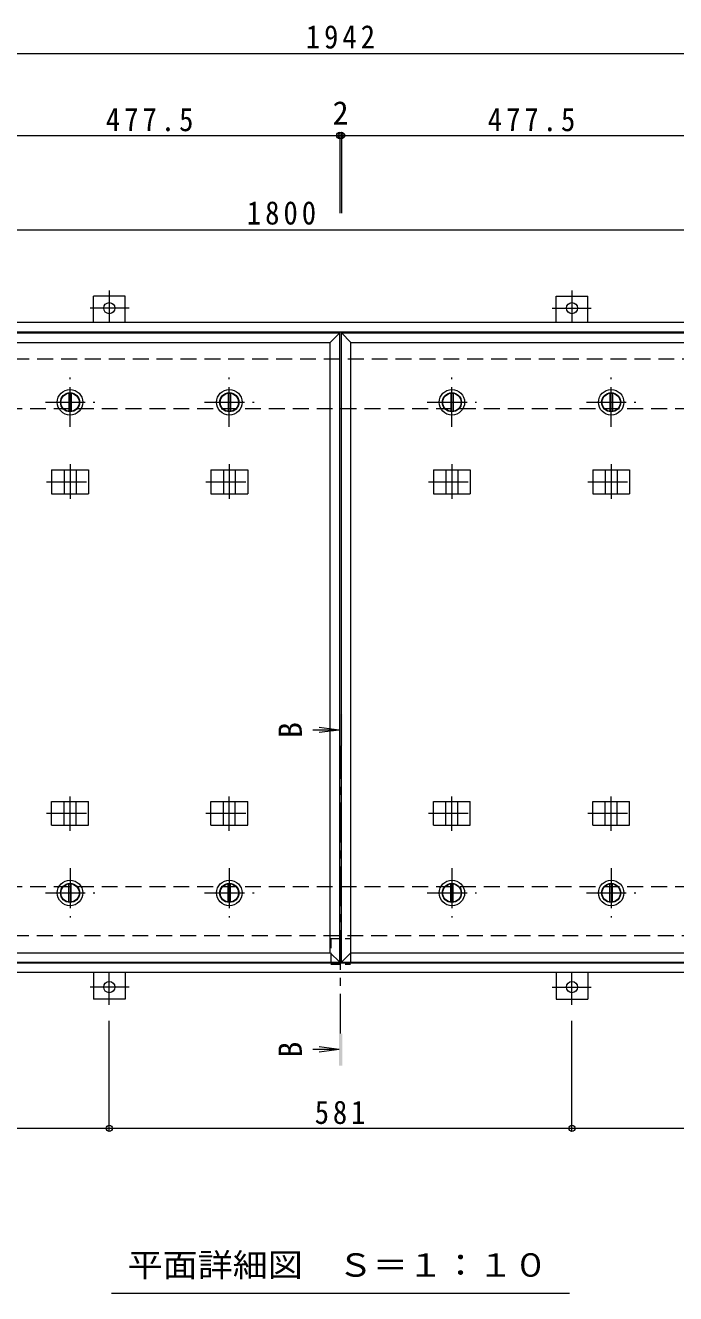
# Model space of a CAD drawing. Units: millimetres at full size, sheet at 1:10. Extents: x -2686 to 2789, y -1962 to 1769.
# Drawn here: x -1807 to -991, y -330 to 1262 of the extents above; entities that cross this region are included whole.
import ezdxf
from ezdxf.enums import TextEntityAlignment as Align

# ---------------------------------------------------------------- set-up
doc = ezdxf.new("R2010")
doc.units = ezdxf.units.MM
doc.header["$LTSCALE"] = 10
doc.header["$PDMODE"] = 32
doc.header["$PDSIZE"] = 8
for name, pattern in [('CHAIN1', [8, 5, -1, 1, -1]), ('DASHED1', [1.8, 1.2, -0.6]), ('DASHED2', [3, 2, -1])]:
    doc.linetypes.add(name, pattern=pattern)
for name, color, linetype, lineweight in [('0-1_躯体', 2, 'DASHED2', 9), ('0-2_仕上', 4, 'Continuous', 9), ('0-3_建具', 4, 'Continuous', 9), ('0-4_その他', 7, 'Continuous', 9), ('0-5_寸法', 7, 'Continuous', 9), ('0-C_084', 2, 'Continuous', 9), ('0-E_090', 3, 'Continuous', 9), ('0-F_092', 7, 'Continuous', 9)]:
    doc.layers.add(name, color=color, linetype=linetype, lineweight=lineweight)
doc.styles.add('ＭＳ ゴシック', font='')
doc.styles.get('ＭＳ ゴシック').set_extended_font_data('MS Gothic')

msp = doc.modelspace()

# ---------------------------------------------------------------- linework, layer by layer
at = {"layer": '0-1_躯体'}
for p, q in [((-452.35, 842.92), (-2370.35, 842.92)), ((-2311.35, 780.92), (-511.35, 780.92)), ((-2311.35, 180.92), (-511.35, 180.92)), ((-932.85, 118.92), (-2370.35, 118.92))]:
    msp.add_line(p, q, dxfattribs=at)
at = {"layer": '0-2_仕上'}
for p, q in [((-1889.85, 875.92), (-1412.35, 875.92)), ((-1424.35, 863.92), (-1412.35, 875.92)), ((-1412.35, 85.92), (-1412.35, 875.92)), ((-1410.35, 875.92), (-932.85, 875.92)), ((-1398.35, 863.92), (-1410.35, 875.92)), ((-1410.35, 85.92), (-1410.35, 875.92)), ((-1877.85, 863.92), (-1424.35, 863.92)), ((-1424.35, 97.92), (-1424.35, 863.92)), ((-1398.35, 863.92), (-944.85, 863.92)), ((-1398.35, 97.92), (-1398.35, 863.92)), ((-1413.35, 377.46), (-1446.12, 377.46)), ((-1413.35, 377.46), (-1438.13, 380.73)), ((-1413.35, 377.46), (-1438.13, 374.2)), ((-1877.85, 97.92), (-1424.35, 97.92)), ((-1424.35, 97.92), (-1412.35, 85.92)), ((-1398.35, 97.92), (-1410.35, 85.92)), ((-1398.35, 97.92), (-944.85, 97.92)), ((-1889.85, 85.92), (-1412.35, 85.92)), ((-1410.35, 85.92), (-932.85, 85.92)), ((-1413.35, -23.71), (-1446.12, -23.71)), ((-1413.35, -23.71), (-1438.13, -20.45)), ((-1413.35, -23.71), (-1438.13, -26.97))]:
    msp.add_line(p, q, dxfattribs=at)
at = {"layer": '0-2_仕上', "linetype": 'CHAIN1'}
msp.add_line((-1411.35, -3.71), (-1411.35, 357.46), dxfattribs=at)
at = {"layer": '0-2_仕上'}
for points in [[(-1409.35, 397.46), (-1413.35, 397.46), (-1409.35, 357.46), (-1413.35, 357.46)], [(-1413.35, -43.71), (-1409.35, -43.71), (-1413.35, -3.71), (-1409.35, -3.71)]]:
    msp.add_solid(points, dxfattribs=at)
at = {"layer": '0-3_建具', "color": 2}
for p, q in [((-440.35, 888.92), (-2382.35, 888.92)), ((-452.35, 876.92), (-2370.35, 876.92)), ((-452.35, 84.92), (-2370.35, 84.92)), ((-440.35, 72.92), (-2382.35, 72.92))]:
    msp.add_line(p, q, dxfattribs=at)
at = {"layer": '0-3_建具'}
for p, q in [((-1774.19, 703.92), (-1774.19, 673.92)), ((-1774.19, 703.92), (-1728.01, 703.92)), ((-1758.6, 703.92), (-1758.6, 673.92)), ((-1743.6, 703.92), (-1743.6, 673.92)), ((-1728.01, 703.92), (-1728.01, 673.92)), ((-1574.19, 703.92), (-1574.19, 673.92)), ((-1574.19, 703.92), (-1528.01, 703.92)), ((-1558.6, 703.92), (-1558.6, 673.92)), ((-1543.6, 703.92), (-1543.6, 673.92)), ((-1528.01, 703.92), (-1528.01, 673.92)), ((-1294.69, 703.92), (-1294.69, 673.92)), ((-1294.69, 703.92), (-1248.51, 703.92)), ((-1279.1, 703.92), (-1279.1, 673.92)), ((-1264.1, 703.92), (-1264.1, 673.92)), ((-1248.51, 703.92), (-1248.51, 673.92)), ((-1094.69, 703.92), (-1094.69, 673.92)), ((-1094.69, 703.92), (-1048.51, 703.92)), ((-1079.1, 703.92), (-1079.1, 673.92)), ((-1064.1, 703.92), (-1064.1, 673.92)), ((-1048.51, 703.92), (-1048.51, 673.92)), ((-1774.19, 673.92), (-1728.01, 673.92)), ((-1574.19, 673.92), (-1528.01, 673.92)), ((-1294.69, 673.92), (-1248.51, 673.92)), ((-1094.69, 673.92), (-1048.51, 673.92)), ((-1774.19, 257.92), (-1774.19, 287.92)), ((-1774.19, 287.92), (-1728.01, 287.92)), ((-1758.6, 257.92), (-1758.6, 287.92)), ((-1743.6, 257.92), (-1743.6, 287.92)), ((-1728.01, 257.92), (-1728.01, 287.92)), ((-1574.19, 257.92), (-1574.19, 287.92)), ((-1574.19, 287.92), (-1528.01, 287.92)), ((-1558.6, 257.92), (-1558.6, 287.92)), ((-1543.6, 257.92), (-1543.6, 287.92)), ((-1528.01, 257.92), (-1528.01, 287.92)), ((-1294.69, 257.92), (-1294.69, 287.92)), ((-1294.69, 287.92), (-1248.51, 287.92)), ((-1279.1, 257.92), (-1279.1, 287.92)), ((-1264.1, 257.92), (-1264.1, 287.92)), ((-1248.51, 257.92), (-1248.51, 287.92)), ((-1094.69, 257.92), (-1094.69, 287.92)), ((-1094.69, 287.92), (-1048.51, 287.92)), ((-1079.1, 257.92), (-1079.1, 287.92)), ((-1064.1, 257.92), (-1064.1, 287.92)), ((-1048.51, 257.92), (-1048.51, 287.92)), ((-1774.19, 257.92), (-1728.01, 257.92)), ((-1574.19, 257.92), (-1528.01, 257.92)), ((-1294.69, 257.92), (-1248.51, 257.92)), ((-1094.69, 257.92), (-1048.51, 257.92))]:
    msp.add_line(p, q, dxfattribs=at)
at = {"layer": '0-3_建具', "linetype": 'CHAIN1'}
for p, q in [((-1751.1, 711.04), (-1751.1, 667.8)), ((-1551.1, 711.04), (-1551.1, 667.8)), ((-1271.6, 711.04), (-1271.6, 667.8)), ((-1071.6, 711.04), (-1071.6, 667.8)), ((-1780.51, 688.92), (-1721.69, 688.92)), ((-1580.51, 688.92), (-1521.69, 688.92)), ((-1301.01, 688.92), (-1242.19, 688.92)), ((-1101.01, 688.92), (-1042.19, 688.92)), ((-1751.1, 250.81), (-1751.1, 294.04)), ((-1551.1, 250.81), (-1551.1, 294.04)), ((-1271.6, 250.81), (-1271.6, 294.04)), ((-1071.6, 250.81), (-1071.6, 294.04)), ((-1780.51, 272.92), (-1721.69, 272.92)), ((-1580.51, 272.92), (-1521.69, 272.92)), ((-1301.01, 272.92), (-1242.19, 272.92)), ((-1101.01, 272.92), (-1042.19, 272.92))]:
    msp.add_line(p, q, dxfattribs=at)
at = {"layer": '0-4_その他'}
msp.add_line((-1123.85, -330.11), (-1698.85, -330.11), dxfattribs=at)
at = {"layer": '0-5_寸法', "linetype": 'DASHED1'}
for points in [[(-1423.65, 115.72), (-1399.05, 115.72), (-1399.05, 83.72)], [(-1423.65, 115.72), (-1423.65, 83.72), (-1399.05, 83.72)]]:
    msp.add_lwpolyline(points, dxfattribs=at)
at = {"layer": '0-C_084', "linetype": 'CHAIN1'}
for p, q in [((-1751.1, 757.92), (-1751.1, 819.92)), ((-1551.1, 757.92), (-1551.1, 819.92)), ((-1271.6, 757.92), (-1271.6, 819.92)), ((-1071.6, 757.92), (-1071.6, 819.92)), ((-1782.1, 788.92), (-1720.1, 788.92)), ((-1582.1, 788.92), (-1520.1, 788.92)), ((-1302.6, 788.92), (-1240.6, 788.92)), ((-1102.6, 788.92), (-1040.6, 788.92)), ((-1751.1, 203.92), (-1751.1, 141.92)), ((-1551.1, 203.92), (-1551.1, 141.92)), ((-1271.6, 203.92), (-1271.6, 141.92)), ((-1071.6, 203.92), (-1071.6, 141.92)), ((-1782.1, 172.92), (-1720.1, 172.92)), ((-1582.1, 172.92), (-1520.1, 172.92)), ((-1302.6, 172.92), (-1240.6, 172.92)), ((-1102.6, 172.92), (-1040.6, 172.92))]:
    msp.add_line(p, q, dxfattribs=at)
at = {"layer": '0-C_084'}
for p, q in [((-1752.6, 800.33), (-1752.6, 777.52)), ((-1749.6, 800.33), (-1749.6, 777.52)), ((-1552.6, 800.33), (-1552.6, 777.52)), ((-1549.6, 800.33), (-1549.6, 777.52)), ((-1273.1, 800.33), (-1273.1, 777.52)), ((-1270.1, 800.33), (-1270.1, 777.52)), ((-1073.1, 800.33), (-1073.1, 777.52)), ((-1070.1, 800.33), (-1070.1, 777.52)), ((-1752.6, 161.52), (-1752.6, 184.33)), ((-1749.6, 161.52), (-1749.6, 184.33)), ((-1552.6, 161.52), (-1552.6, 184.33)), ((-1549.6, 161.52), (-1549.6, 184.33)), ((-1273.1, 161.52), (-1273.1, 184.33)), ((-1270.1, 161.52), (-1270.1, 184.33)), ((-1073.1, 161.52), (-1073.1, 184.33)), ((-1070.1, 161.52), (-1070.1, 184.33))]:
    msp.add_line(p, q, dxfattribs=at)
for centre, radius in [((-1751.1, 788.92), 16), ((-1751.1, 788.92), 12), ((-1751.1, 788.92), 11.5), ((-1551.1, 788.92), 16), ((-1551.1, 788.92), 12), ((-1551.1, 788.92), 11.5), ((-1271.6, 788.92), 16), ((-1271.6, 788.92), 12), ((-1271.6, 788.92), 11.5), ((-1071.6, 788.92), 16), ((-1071.6, 788.92), 12), ((-1071.6, 788.92), 11.5), ((-1751.1, 172.92), 16), ((-1751.1, 172.92), 12), ((-1751.1, 172.92), 11.5), ((-1551.1, 172.92), 16), ((-1551.1, 172.92), 12), ((-1551.1, 172.92), 11.5), ((-1271.6, 172.92), 16), ((-1271.6, 172.92), 12), ((-1271.6, 172.92), 11.5), ((-1071.6, 172.92), 16), ((-1071.6, 172.92), 12), ((-1071.6, 172.92), 11.5)]:
    msp.add_circle(centre, radius, dxfattribs=at)
at = {"layer": '0-E_090', "linetype": 'CHAIN1'}
for p, q in [((-1701.85, 929.28), (-1701.85, 889.12)), ((-1120.85, 929.28), (-1120.85, 889.12)), ((-1677.01, 907.12), (-1725.9, 907.12)), ((-1145.69, 907.12), (-1096.8, 907.12)), ((-1701.85, 32.57), (-1701.85, 72.72)), ((-1120.85, 32.57), (-1120.85, 72.72)), ((-1677.01, 54.72), (-1725.89, 54.72)), ((-1145.69, 54.72), (-1096.8, 54.72))]:
    msp.add_line(p, q, dxfattribs=at)
at = {"layer": '0-E_090'}
for p, q in [((-1681.85, 922.12), (-1721.85, 922.12)), ((-1721.85, 888.92), (-1721.85, 922.12)), ((-1681.85, 888.92), (-1681.85, 922.12)), ((-1140.85, 888.92), (-1140.85, 922.12)), ((-1140.85, 922.12), (-1100.85, 922.12)), ((-1100.85, 888.92), (-1100.85, 922.12)), ((-1721.85, 72.92), (-1721.85, 39.72)), ((-1681.85, 72.92), (-1681.85, 39.72)), ((-1140.85, 72.92), (-1140.85, 39.72)), ((-1100.85, 72.92), (-1100.85, 39.72)), ((-1681.85, 39.72), (-1721.85, 39.72)), ((-1140.85, 39.72), (-1100.85, 39.72))]:
    msp.add_line(p, q, dxfattribs=at)
for centre in [(-1701.85, 907.12), (-1120.85, 907.12), (-1701.85, 54.72), (-1120.85, 54.72)]:
    msp.add_circle(centre, 7, dxfattribs=at)
at = {"layer": '0-F_092'}
for p, q in [((-2382.35, 1226.64), (-440.35, 1226.64)), ((-1889.85, 1123.84), (-1412.35, 1123.84)), ((-1412.35, 1126.84), (-1412.35, 1026.2)), ((-1412.35, 1123.84), (-1410.35, 1123.84)), ((-1410.35, 1126.84), (-1410.35, 1026.2)), ((-1410.35, 1123.84), (-932.85, 1123.84)), ((-2311.35, 1005.64), (-511.35, 1005.64)), ((-1701.85, -125.53), (-1701.85, 12.57)), ((-1120.85, -125.53), (-1120.85, 12.57)), ((-2282.35, -122.53), (-1701.85, -122.53)), ((-1701.85, -122.53), (-1120.85, -122.53)), ((-1120.85, -122.53), (-540.35, -122.53))]:
    msp.add_line(p, q, dxfattribs=at)
for p in [(-1412.35, 1123.84), (-1410.35, 1123.84), (-1701.85, -122.53), (-1120.85, -122.53)]:
    msp.add_point(p, dxfattribs=at)

# ---------------------------------------------------------------- texts
at = {"layer": '0-4_その他', "color": 2, "style": 'ＭＳ ゴシック', "width": 1.1}
msp.add_text('平面詳細図\u3000Ｓ＝１：１０', height=29.33, dxfattribs=at).set_placement((-1678.85, -317.61), align=Align.BOTTOM_LEFT)
at = {"layer": '0-5_寸法', "color": 2, "style": 'ＭＳ ゴシック'}
for p in [(-1451.21, 367.46), (-1451.21, -33.71)]:
    msp.add_text('B', height=29.33, rotation=90, dxfattribs=at).set_placement(p, align=Align.BOTTOM_LEFT)
at = {"layer": '0-F_092', "color": 2, "style": 'ＭＳ ゴシック'}
msp.add_text('2', height=29.33, dxfattribs=at).set_placement((-1421.35, 1128.84), align=Align.BOTTOM_LEFT)
at = {"layer": '0-F_092', "color": 2, "char_height": 29.33, "attachment_point": 7, "style": 'ＭＳ ゴシック'}
for s, insert in [('\\T1.28;\\W0.9;1942', (-1455.1, 1232.64)), ('\\T1.28;\\W0.9;477.5', (-1706.1, 1128.84)), ('\\T1.28;\\W0.9;477.5', (-1226.6, 1128.84)), ('\\T1.28;\\W0.9;1800', (-1529.07, 1011.64)), ('\\T1.27;\\W0.9;581', (-1443.85, -117.53))]:
    msp.add_mtext(s, dxfattribs=dict(at, insert=insert))

doc.saveas('drawing.dxf')
